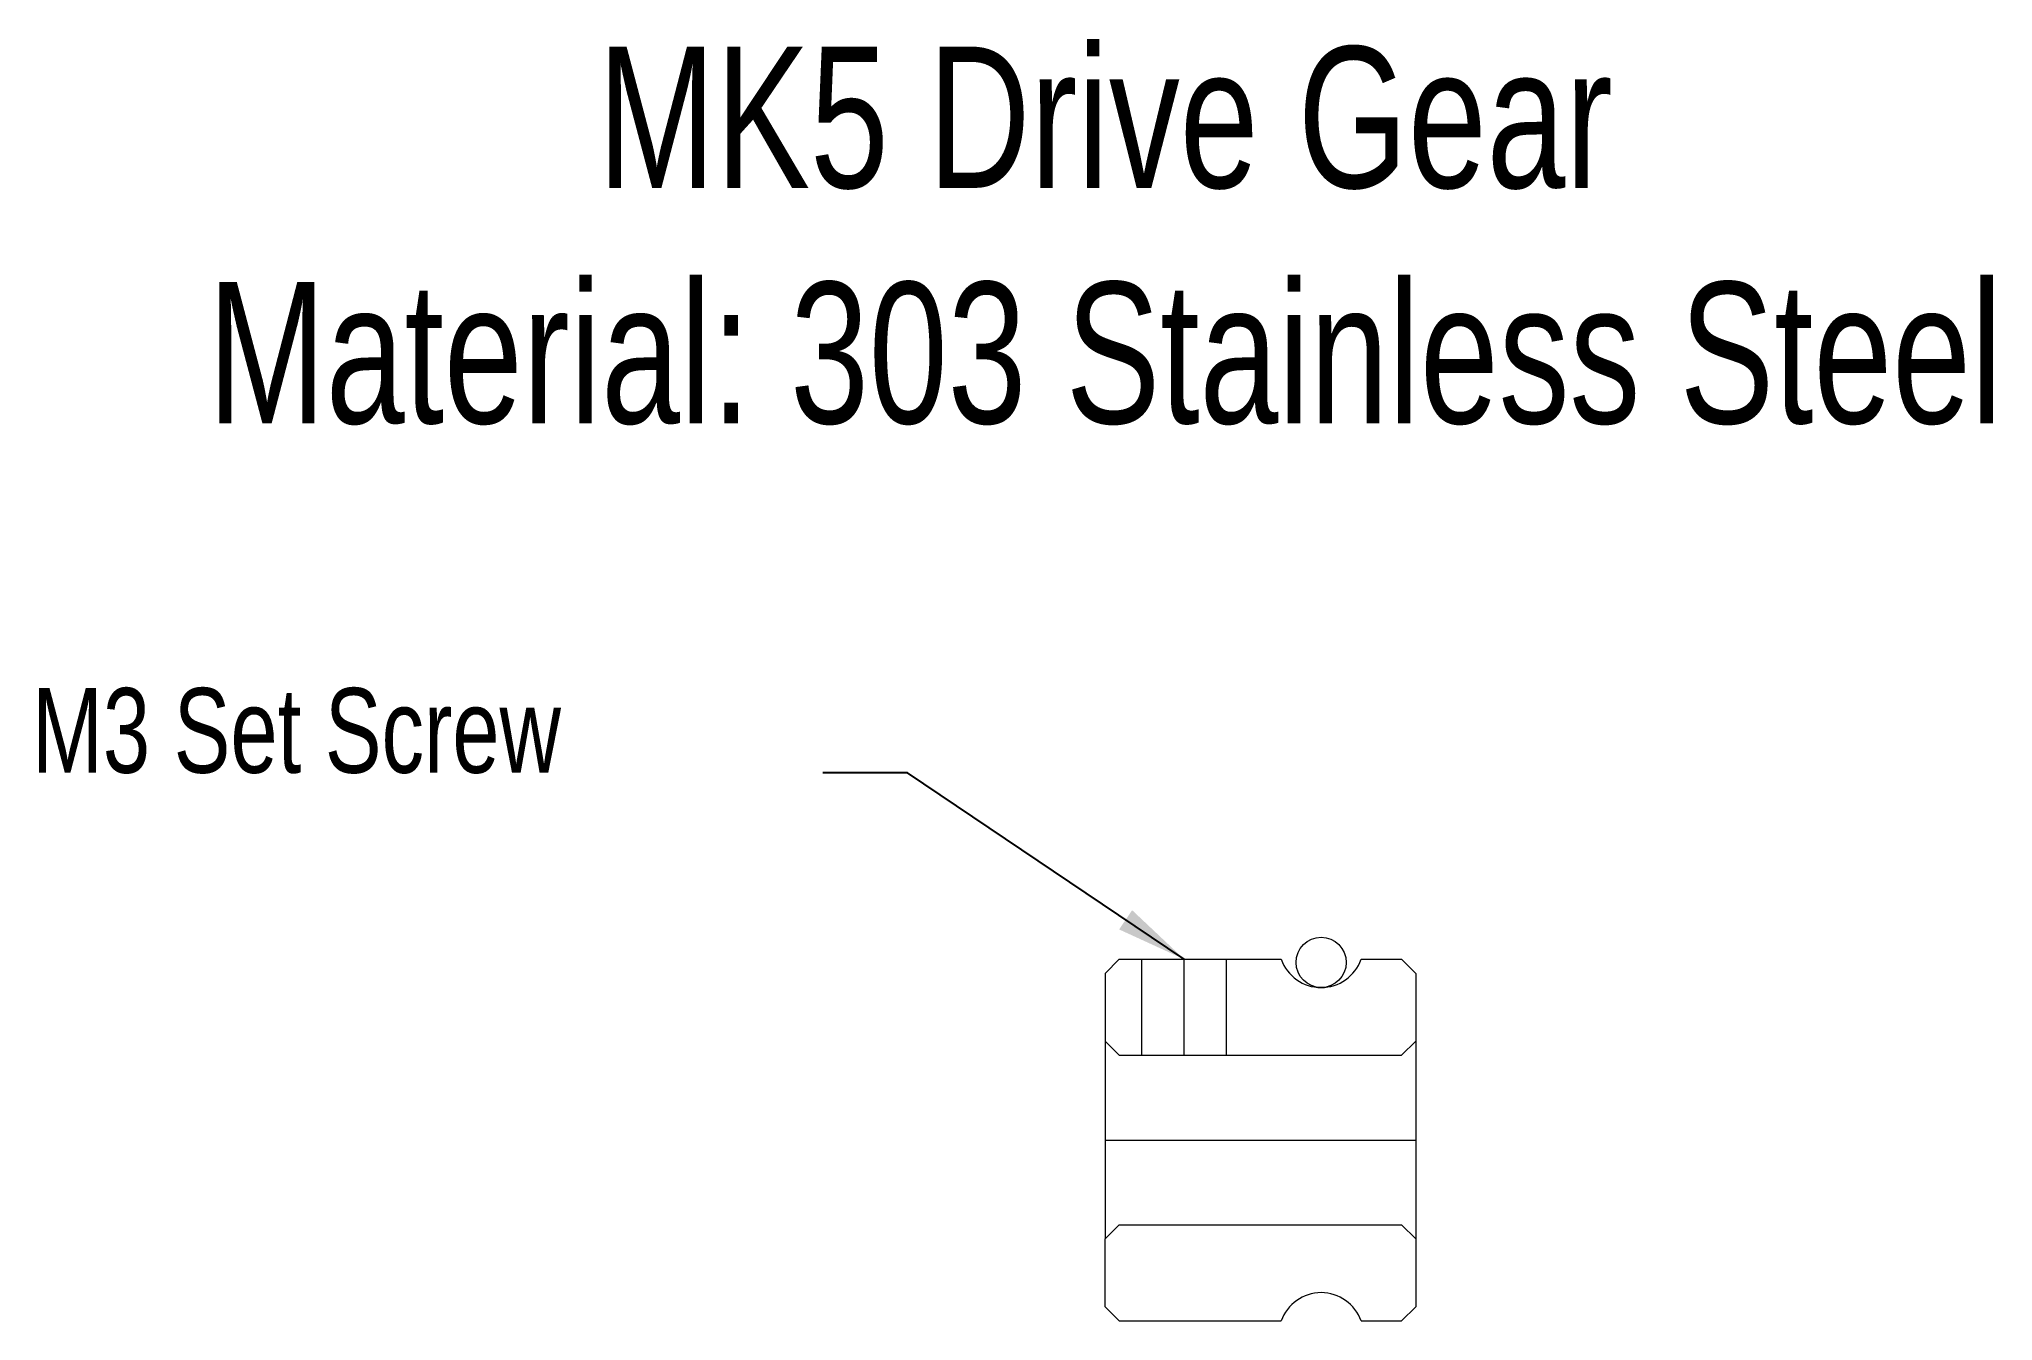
# Model space of a CAD drawing. Header units: millimetres. Extents: x -37.8 to 31.4, y 1.6 to 47.
import ezdxf

# ---------------------------------------------------------------- set-up
doc = ezdxf.new("R2010")
doc.units = ezdxf.units.MM
doc.layers.get('0').update_dxf_attribs({"linetype": 'CONTINUOUS', "lineweight": 0, "true_color": 0x000000})
doc.layers.add('Dimensions', color=7, linetype='CONTINUOUS', lineweight=0, true_color=0x000000)
doc.styles.get("Standard").update_dxf_attribs({"font": 'txt', "width": 0.75})
doc.dimstyles.get("Standard").update_dxf_attribs({"dimtxt": 2.5, "dimasz": 2.5, "dimexe": 1.25, "dimexo": 0.625, "dimtad": 1, "dimtxsty": 'Standard', "dimcen": 2.5, "dimadec": 0, "dimazin": 0, "dimtfac": 1, "dimtmove": 0, "dimatfit": 3, "dimfxl": 1, "dimarcsym": 0})

msp = doc.modelspace()

# ---------------------------------------------------------------- linework, layer by layer
for p, q in [((0, 13.9), (0.5, 14.4)), ((0, 13.9), (0, 11.5)), ((0.5, 14.4), (6.236, 14.4)), ((1.3, 11), (1.3, 14.4)), ((2.8, 11), (2.8, 14.4)), ((4.3, 11), (4.3, 14.4)), ((9.064, 14.4), (10.5, 14.4)), ((10.5, 14.4), (11, 13.9)), ((11, 13.9), (11, 11.5)), ((0, 11.5), (0.5, 11)), ((0, 11.5), (0, 4.5)), ((10.5, 11), (11, 11.5)), ((11, 11.5), (11, 4.5)), ((0.5, 11), (10.5, 11)), ((0, 8), (11, 8)), ((0, 4.5), (0.5, 5)), ((0.5, 5), (10.5, 5)), ((10.5, 5), (11, 4.5)), ((0, 2.1), (0, 4.5)), ((11, 4.5), (11, 2.1)), ((0.5, 1.6), (0, 2.1)), ((11, 2.1), (10.5, 1.6)), ((0.5, 1.6), (6.236, 1.6)), ((9.064, 1.6), (10.5, 1.6))]:
    msp.add_line(p, q)
for centre, start, end in [((7.65, 14.9), 199.47122, 340.52878), ((7.65, 1.1), 19.47122, 160.52878)]:
    msp.add_arc(centre, 1.5, start, end)
at = {"layer": 'Dimensions'}
msp.add_circle((7.65, 14.289), 0.889, dxfattribs=at)

# ---------------------------------------------------------------- texts
at = {"layer": 'Dimensions', "width": 100}
for s, insert, char_height, attachment_point in [('MK5\\~Drive\\~Gear\\PMaterial:\\~303\\~Stainless\\~Steel', (0, 40), 5, 5), ('M3\\~Set\\~Screw', (-38, 24), 3, 1)]:
    msp.add_mtext(s, dxfattribs=dict(at, insert=insert, char_height=char_height, attachment_point=attachment_point))

# ---------------------------------------------------------------- leaders
at = {"layer": 'Dimensions'}
msp.add_leader([(2.8, 14.4), (-7, 21), (-10, 21)], dimstyle='Standard', dxfattribs=at)

doc.saveas('drawing.dxf')
